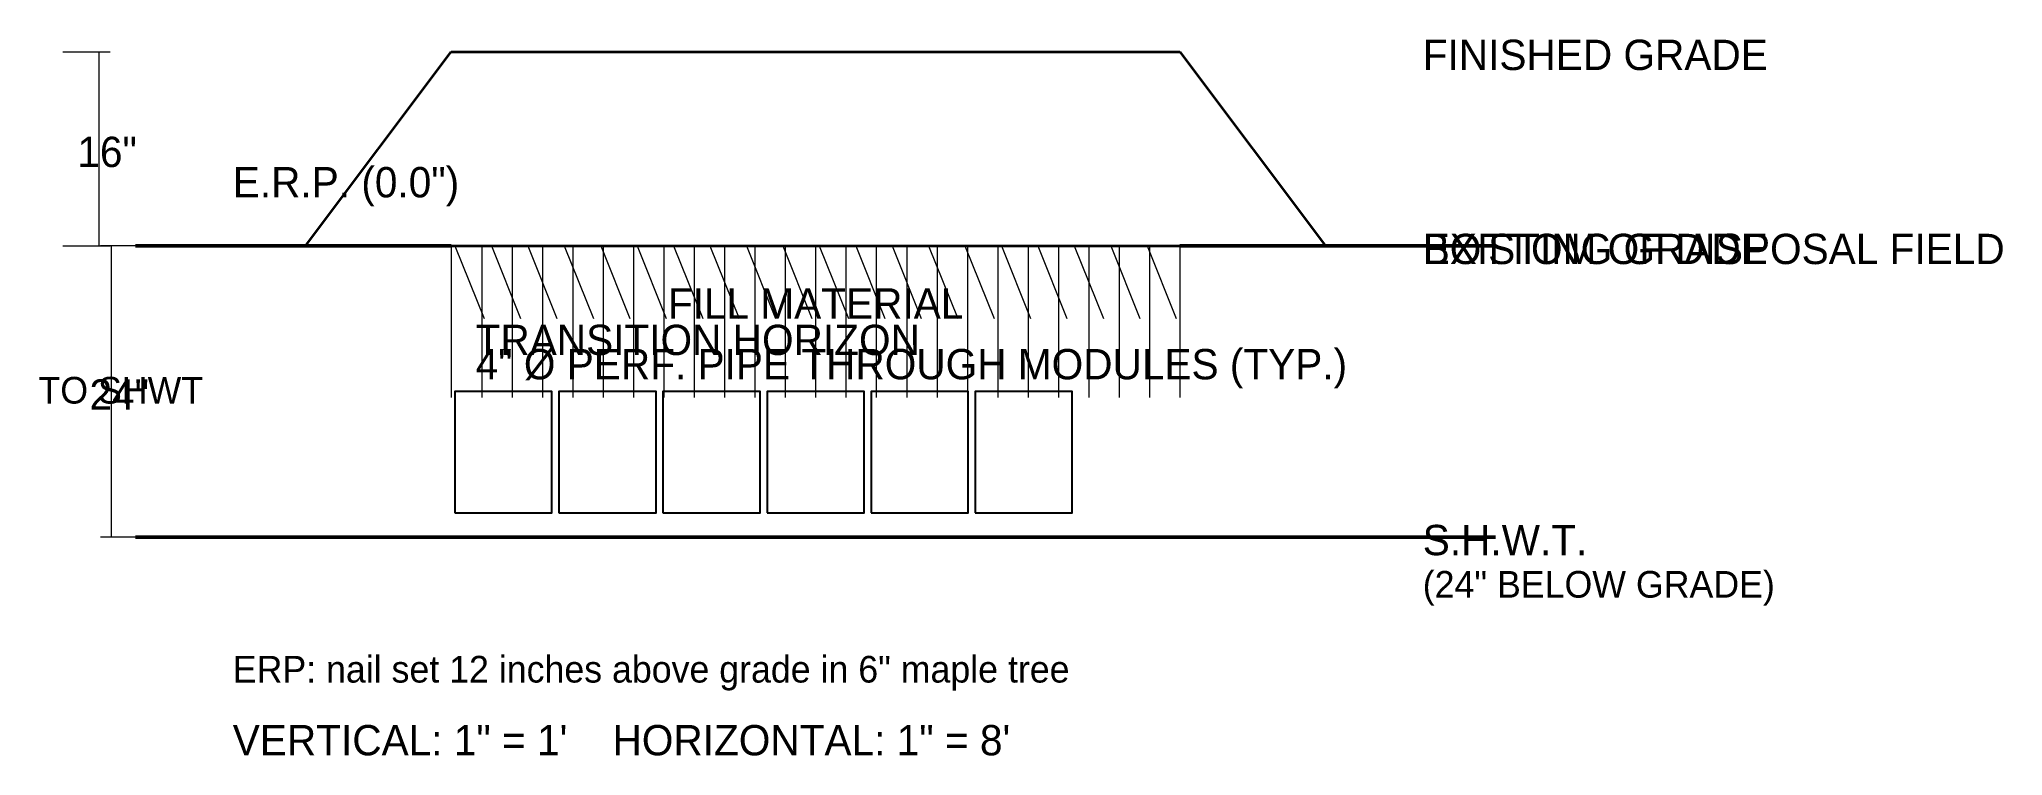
# Model space of a CAD drawing. Header units: metres. Extents: x -1 to 161, y -12 to 47.
import ezdxf
from ezdxf.enums import TextEntityAlignment as Align

# ---------------------------------------------------------------- set-up
doc = ezdxf.new("R2010")
doc.units = ezdxf.units.M
for name, color, linetype in [('BORDER', 7, 'Continuous'), ('CENTERLINE', 7, 'Continuous'), ('DIMENSIONS', 7, 'Continuous'), ('HATCH', 8, 'Continuous'), ('SYSTEM', 7, 'Continuous'), ('TEXT', 7, 'Continuous')]:
    doc.layers.add(name, color=color, linetype=linetype)

msp = doc.modelspace()

# ---------------------------------------------------------------- linework, layer by layer
at = {"layer": 'BORDER', "lineweight": 35}
for p, q in [((21, 30), (33, 46)), ((33, 46), (93, 46)), ((93, 46), (105, 30))]:
    msp.add_line(p, q, dxfattribs=at)
at = {"layer": 'BORDER', "lineweight": 50}
for p, q in [((7, 30), (33, 30)), ((93, 30), (119, 30))]:
    msp.add_line(p, q, dxfattribs=at)
at = {"layer": 'CENTERLINE', "lineweight": 50}
msp.add_line((7, 6), (119, 6), dxfattribs=at)
at = {"layer": 'DIMENSIONS', "lineweight": 13}
for p, q in [((1, 46), (4.9, 46)), ((1, 30), (4.9, 30)), ((8, 30), (4.1, 30)), ((8, 6), (4.1, 6))]:
    msp.add_line(p, q, dxfattribs=at)
at = {"layer": 'DIMENSIONS', "lineweight": 18}
for p, q in [((4, 30), (4, 46)), ((5, 30), (5, 6))]:
    msp.add_line(p, q, dxfattribs=at)
at = {"layer": 'HATCH', "lineweight": 13}
for p, q in [((33, 30), (33, 17.5)), ((33.3, 30), (35.7, 24)), ((35.5, 30), (35.5, 17.5)), ((36.3, 30), (38.7, 24)), ((38, 30), (38, 17.5)), ((39.3, 30), (41.7, 24)), ((40.5, 30), (40.5, 17.5)), ((42.3, 30), (44.7, 24)), ((43, 30), (43, 17.5)), ((45.3, 30), (47.7, 24)), ((45.5, 30), (45.5, 17.5)), ((48, 30), (48, 17.5)), ((48.3, 30), (50.7, 24)), ((50.5, 30), (50.5, 17.5)), ((51.3, 30), (53.7, 24)), ((53, 30), (53, 17.5)), ((54.3, 30), (56.7, 24)), ((55.5, 30), (55.5, 17.5)), ((57.3, 30), (59.7, 24)), ((58, 30), (58, 17.5)), ((60.3, 30), (62.7, 24)), ((60.5, 30), (60.5, 17.5)), ((63, 30), (63, 17.5)), ((63.3, 30), (65.7, 24)), ((65.5, 30), (65.5, 17.5)), ((66.3, 30), (68.7, 24)), ((68, 30), (68, 17.5)), ((69.3, 30), (71.7, 24)), ((70.5, 30), (70.5, 17.5)), ((72.3, 30), (74.7, 24)), ((73, 30), (73, 17.5)), ((75.3, 30), (77.7, 24)), ((75.5, 30), (75.5, 17.5)), ((78, 30), (78, 17.5)), ((78.3, 30), (80.7, 24)), ((80.5, 30), (80.5, 17.5)), ((81.3, 30), (83.7, 24)), ((83, 30), (83, 17.5)), ((84.3, 30), (86.7, 24)), ((85.5, 30), (85.5, 17.5)), ((87.3, 30), (89.7, 24)), ((88, 30), (88, 17.5)), ((90.3, 30), (92.7, 24)), ((90.5, 30), (90.5, 17.5)), ((93, 30), (93, 17.5))]:
    msp.add_line(p, q, dxfattribs=at)
at = {"layer": 'SYSTEM', "lineweight": 35}
msp.add_line((33, 30), (93, 30), dxfattribs=at)
at = {"layer": 'SYSTEM', "lineweight": 25}
for points in [[(33.29, 8), (41.29, 8), (41.29, 18), (33.29, 18), (33.29, 8)], [(41.86, 8), (49.86, 8), (49.86, 18), (41.86, 18), (41.86, 8)], [(50.43, 8), (58.43, 8), (58.43, 18), (50.43, 18), (50.43, 8)], [(59, 8), (67, 8), (67, 18), (59, 18), (59, 8)], [(67.57, 8), (75.57, 8), (75.57, 18), (67.57, 18), (67.57, 8)], [(76.14, 8), (84.14, 8), (84.14, 18), (76.14, 18), (76.14, 8)]]:
    msp.add_lwpolyline(points, dxfattribs=at)

# ---------------------------------------------------------------- texts
at = {"layer": 'DIMENSIONS'}
for s, p in [('16"', (2.2, 36.5)), ('24"', (3.2, 16.5))]:
    msp.add_text(s, height=2.5, dxfattribs=at).set_placement(p)
at = {"layer": 'TEXT'}
for s, height, p in [('FINISHED GRADE', 2.5, (113, 44.5)), ('E.R.P. (0.0")', 2.5, (15, 34)), ('EXISTING GRADE', 2.5, (113, 28.5)), ('BOTTOM OF DISPOSAL FIELD', 2.5, (113, 28.5)), ('TRANSITION HORIZON', 2.5, (35, 21)), ('4" Ø PERF. PIPE THROUGH MODULES (TYP.)', 2.5, (35, 19)), ('TO SHWT', 2.2, (-1, 17)), ('S.H.W.T.', 2.5, (113, 4.5)), ('(24" BELOW GRADE)', 2.2, (113, 1)), ('ERP: nail set 12 inches above grade in 6" maple tree', 2.2, (15, -6)), ('VERTICAL: 1" = 1\'    HORIZONTAL: 1" = 8\'', 2.5, (15, -12))]:
    msp.add_text(s, height=height, dxfattribs=at).set_placement(p)
msp.add_text('FILL MATERIAL', height=2.5, dxfattribs=at).set_placement((63, 24), align=Align.CENTER)

doc.saveas('drawing.dxf')
